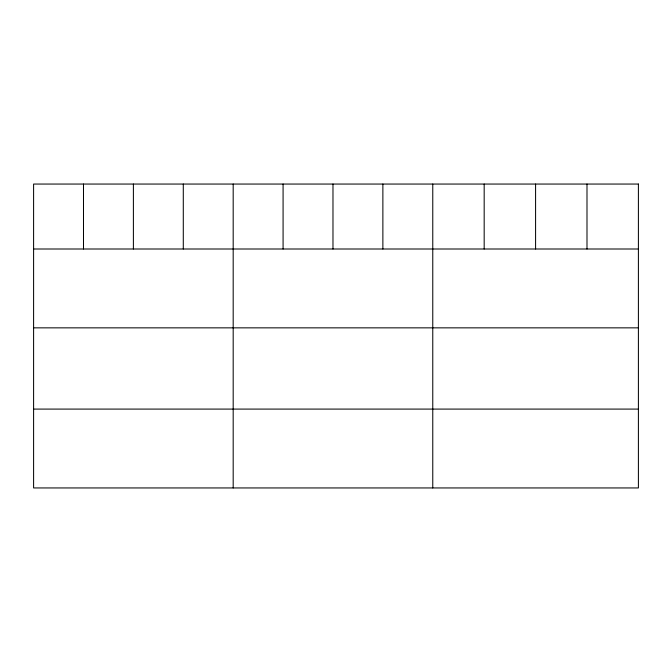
<?xml version="1.0" encoding="UTF-8"?>
<svg xmlns="http://www.w3.org/2000/svg" width="672" height="672" viewBox="0 0 672 672"><rect width="100%" height="100%" fill="white"/><g stroke="black" fill="none" stroke-linecap="round" stroke-linejoin="round"><path stroke-width="1.01" d="M33.6 249.001L638.4 249.001M33.6 327.852L638.4 327.852M33.6 409.088L638.4 409.088M586.992 184.052L586.992 249.001M535.584 184.052L535.584 249.001M484.176 184.052L484.176 249.001M432.768 184.052L432.768 487.948M382.872 184.052L382.872 249.001M332.976 184.052L332.976 249.001M283.08 184.052L283.08 249.001M233.184 184.052L233.184 487.948M183.288 184.052L183.288 249.001M133.392 184.052L133.392 249.001M83.496 184.052L83.496 249.001M638.4 184.052L33.6 184.052L33.6 487.948L638.4 487.948L638.4 184.052"/></g></svg>
